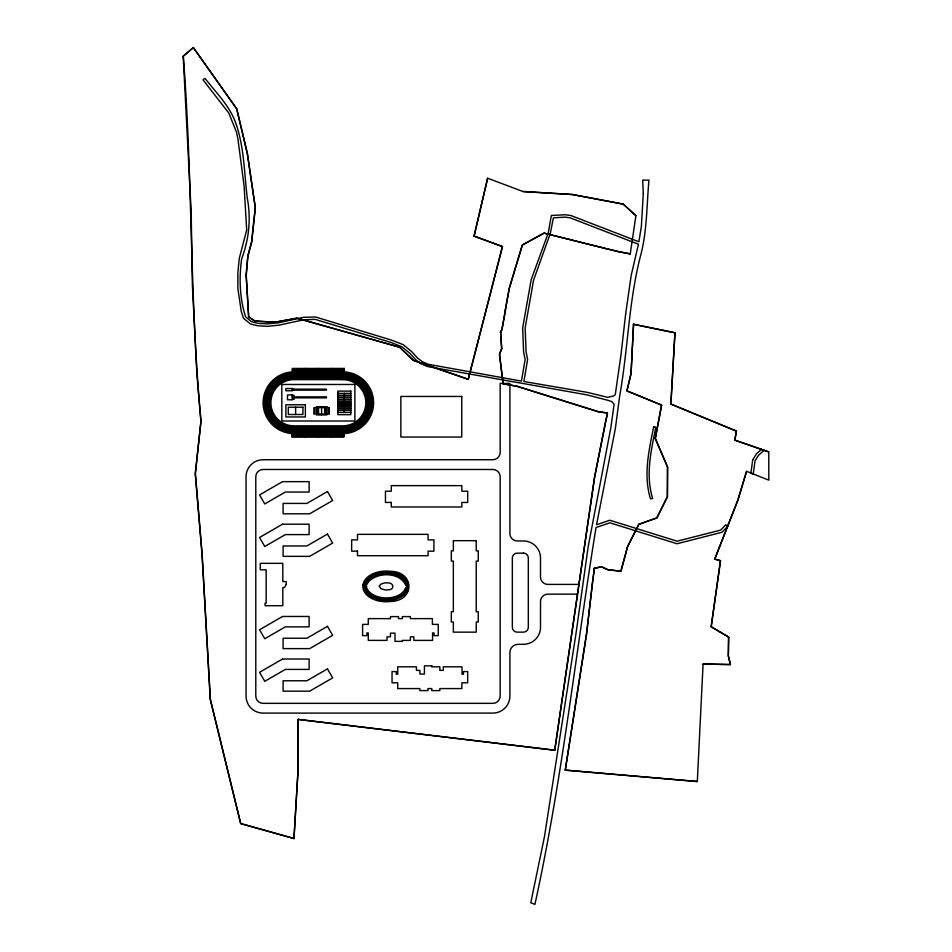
<?xml version="1.0" encoding="UTF-8"?>
<svg xmlns="http://www.w3.org/2000/svg" width="952" height="952" viewBox="0 0 952 952"><rect width="100%" height="100%" fill="white"/><g stroke="black" fill="none" stroke-linecap="round" stroke-linejoin="round"><path stroke-width="1.43" d="M183.141 56.335L183.308 56.275C192.732 177.774 189.567 299.88 200.979 421.224L195.255 473.68L202.038 554.552L210.261 699.423L240.713 823.599L293.99 838.545L297.809 773.762L298.178 719.403L297.869 773.762L293.942 838.593M697.304 781.616L703.088 664.02L730.374 664.603L728.363 655.928L728.625 637.007L728.316 655.952L730.434 664.532L703.04 664.068M366.651 586.135L366.663 586.73M365.687 586.075L366.02 584.207A8.449 8.449 0 0 1 366.52 582.969C374.529 568.273 410.431 572.378 406.147 589.49M655.273 438.455L661.581 405.088L626.94 390.927L631.081 373.47L633.544 324.239L631.033 373.505L626.904 390.855L661.64 405.1L655.333 438.408L667.602 466.98L667.4 496.706L656.809 517.995L638.911 524.231L627.63 546.555L620.835 571.176L608.066 569.796L601.557 566.773L594.346 568.225L593.12 577.983M670.874 404.124L674.956 332.772L670.874 404.124L736.455 431.042L734.801 440.098L768.764 451.855L768.811 480.153L746.63 471.323L737.871 499.967L714.654 559.145L720.533 560.609L711.168 626.785L720.45 560.776M399.673 347.266L297 318.123L274.83 322.181L254.815 321.05L274.842 322.3L296.953 318.289L399.721 347.218L413.406 360.308L468.289 379.253L502.501 246.508L474.013 236.12L487.626 178.226L474.144 236.025M630.355 253.863L617.8 251.506L630.236 253.97L635.912 215.652L623.096 204.025L572.366 194.517L523.183 191.602L487.662 178.226M623.048 204.133L572.354 194.517L523.195 191.483M254.898 321.002L248.615 316.945L246.116 275.176L247.817 256.112L251.614 241.82L255.338 207.631L247.425 153.462L236.739 108.873L193.363 47.612L236.727 108.849L247.246 153.534L255.279 207.667L251.733 241.856L247.889 256.183L246.247 275.188L248.71 316.885L254.862 321.062M565.321 770.156L697.292 781.509L565.369 770.108M594.31 568.392L601.533 566.833L608.102 569.808L621.013 571.152L627.57 546.472L638.875 524.266M586.337 635.519L593.048 577.912L586.384 635.472L565.25 770.204L586.218 635.496M554.659 750.247L298.071 719.391L554.718 750.188L594.643 477.13L607.435 413.001L597.892 411.562M594.298 568.273L593.167 577.935M605.936 419.832L594.536 477.166L554.778 750.14M597.939 411.514L516.984 386.238L503.144 383.846M607.495 412.954L606.055 419.856M503.215 383.775L516.972 386.298L597.868 411.68L607.376 413.049M617.8 251.506L544.056 233.097L522.339 245.021L509.26 288.313L505.357 309.995L509.308 288.266L522.362 245.009L544.127 233.157L606.638 248.817M633.449 324.227L674.897 332.772L633.473 324.299M405.707 587.717C401.042 600.414 375.98 601.319 367.805 590.157M606.686 248.769L617.86 251.459M502.418 246.544L468.194 379.42M714.773 559.062L720.497 560.716M737.99 500.002L746.499 471.407M366.984 584.385L368.127 582.196M468.253 379.372L413.335 360.415L399.638 347.242M734.718 440.145L768.681 451.914M501.609 348.67L499.502 354.275L503.096 383.894L499.491 354.299L501.716 348.718L500.585 332.046L501.668 348.765M714.762 559.193L738.038 499.955M736.36 431.208L734.849 440.05M406.04 589.716C399.757 602.449 370.28 601.39 366.032 588.645A7.366 7.366 0 0 1 365.675 586.408M502.132 329.392L500.585 332.081M728.542 637.102L711.144 626.725L728.685 637.007M368.341 581.91C377.67 571.902 399.661 571.855 405.742 585.266M623.143 203.978L635.912 215.652M183.153 56.275L193.28 47.6L183.212 56.227L191.173 211.677L192.387 285.041L196.826 373.196L200.931 421.284L195.386 473.691L202.157 554.54L210.38 699.411L240.677 823.551L293.954 838.486M638.935 524.362L656.785 517.864M500.419 332.105L501.966 329.392M292.371 369.09L344.338 369.09M292.371 369.733L344.338 369.733M292.371 370.387L344.338 370.387M292.371 389.166L326.476 389.166L326.476 390.13L292.371 390.13M337.841 393.354L350.824 393.354M292.371 395.33L293.99 395.33L293.99 396.472L292.371 396.472M337.841 395.377L350.824 395.377M337.841 395.568L350.824 395.568M292.371 396.877L326.476 396.877L326.476 397.853L292.371 397.853M337.841 397.436L350.824 397.436M337.841 397.627L350.824 397.627M292.371 398.257L293.99 398.257L293.99 399.388L292.371 399.388M337.841 399.578L350.824 399.578M337.841 399.769L350.824 399.769M337.841 401.72L350.824 401.72M337.841 401.911L350.824 401.911M337.841 403.874L350.824 403.874M337.841 404.053L350.824 404.053M337.841 406.016L350.824 406.016M337.841 406.207L350.824 406.207M316.326 407.611L326.881 407.611M337.841 408.158L350.824 408.158M337.841 408.348L350.824 408.348M337.841 410.217L350.824 410.217M337.841 410.407L350.824 410.407M337.841 412.43L350.824 412.43M316.326 414.108L326.881 414.108M291.955 435.1L343.91 435.1M291.955 435.742L343.91 435.742M291.955 436.397L343.91 436.397M578.376 584.409L547.817 584.409A7.307 7.307 0 0 1 540.51 577.102L540.51 558.015A17.053 17.053 0 0 0 523.457 540.962L517.222 540.962A7.307 7.307 0 0 1 509.915 533.655L509.915 383.394L500.169 383.394L500.169 452.426A7.307 7.307 0 0 1 492.862 459.733L263.097 459.733A17.053 17.053 0 0 0 246.044 476.785L246.044 696.043A17.053 17.053 0 0 0 263.097 713.096L492.862 713.096A17.053 17.053 0 0 0 509.915 696.043L509.915 652.441A8.116 8.116 0 0 1 518.031 644.326L523.457 644.326A17.053 17.053 0 0 0 540.51 627.273L540.51 601.45A7.307 7.307 0 0 1 547.817 594.143L576.948 594.143M670.922 404.076L736.42 431.149M655.154 438.432L667.495 467.027L667.4 496.73L656.773 518.031M502.37 246.604L474.096 236.072M367.603 589.812L366.841 587.931M344.422 393.354L344.243 412.43M331.344 368.436L331.344 371.03M330.927 434.445L330.927 437.039M325.453 407.611L325.453 414.108M324.644 407.611L324.644 414.108M321.597 406.802L321.597 414.917M318.551 407.611L318.551 414.108M318.349 368.436L318.349 371.03M317.932 434.445L317.932 437.039M317.742 407.611L317.742 414.108M305.366 368.436L305.366 371.03M304.938 434.445L304.938 437.039M295.62 407.206L295.62 414.513M293.99 389.166L293.99 390.13M293.99 396.877L293.99 397.853M364.699 586.384L364.699 586.408A8.342 8.342 0 0 0 365.092 588.907C372.577 603.663 398.721 603.627 407.087 589.764A8.485 8.485 0 0 0 407.325 583.576C404.172 571.938 376.29 568.951 367.055 580.387A12.65 12.65 0 0 0 366.782 580.732L366.306 581.398A10.972 10.972 0 0 0 365.889 582.088L365.747 582.338A9.913 9.913 0 0 0 365.413 583.04L365.128 583.814A8.401 8.401 0 0 0 364.699 586.135L364.699 586.313M363.723 586.349C367.758 604.687 398.138 605.329 407.575 590.99C413.882 567.392 366.353 565.548 363.723 586.349M643.302 193.601L641.351 226.576L638.875 241.784L570.76 215.485L565.214 214.759L551.339 215.485L548.257 232.942L531.204 279.59L522.672 327.881L523.6 352.038L525.135 359.535L521.446 381.109L428.15 364.259L422.188 361.582L417.559 358.095L411.704 351.621L403.184 344.636L391.153 340.007L315.54 316.992L303.51 317.302L278.757 322.752L267.143 323.882L257.385 323.263L251.423 321.621L245.568 316.79C239.618 298.178 238.976 278.115 241.665 258.837C248.96 239.297 251.161 218.984 247.306 198.325C244.105 172.467 244.295 145.323 234.882 120.749C228.397 104.506 215.485 91.963 204.977 78.314L203.026 79.861L228.813 113.038L236.524 132.257L237.964 139.242L244.129 186.306L246.699 229.968L239.297 258.325L237.857 272.605L237.857 288.432L241.249 311.34L243.51 318.23L250.293 323.882L256.969 325.632L267.143 326.346L279.162 325.108L303.926 319.765L315.124 319.36L390.439 342.268L401.946 346.79L409.955 353.37L415.917 359.939L420.951 363.747L427.424 366.52L586.991 394.878L608.364 400.423L611.862 401.661L614.123 404.326L610.827 427.757L588.229 546.424L576.103 632.842L544.461 836.689L530.788 902.758L534.905 904.4C562.251 780.045 575.591 653.108 596.035 527.527L609.911 522.803L677.003 543.759L721.997 532.251L727.554 526.492L725.721 524.754L720.664 530.097L677.098 541.188L609.804 520.232L596.547 524.754L615.349 428.578L619.764 395.389C628.046 349.087 628.677 301.522 640.529 255.862C647.17 231.146 646.646 205.442 648.955 180.13L642.683 180.13L643.302 193.601M362.843 585.04C362.022 595.155 373.386 600.641 381.978 601.497A35.76 35.76 0 0 0 390.522 601.497C415.024 601.212 415.024 571.605 390.522 571.319A35.76 35.76 0 0 0 381.978 571.319C374.065 572.283 364.497 576.353 362.843 585.04M379.277 586.099L380.812 588.645L384.977 589.895A13.59 13.59 0 0 0 388.178 589.823C394.997 590.085 393.83 582.112 387.523 582.922A13.59 13.59 0 0 0 384.322 583.005L380.812 584.183L379.277 586.099M625.631 314.112L620.894 355.632L615.254 394.771L613.504 396.008L607.745 397.341L587.503 392.414L523.909 381.526L527.61 359.535L526.063 351.728L525.135 327.988L533.56 280.209L550.315 233.359L553.398 217.841L565.107 217.127L570.141 217.841L638.447 244.236L631.176 275.485L625.631 314.112M752.723 459.816L750.878 473.168L753.234 474.096L755.091 460.637L758.577 455.187L764.123 450.355L761.457 449.439L756.626 453.545L752.723 459.816M505.405 309.947L501.966 329.416L505.524 309.971M653.679 426.829C648.931 450.463 643.183 475.048 650.49 498.86L652.644 498.443C645.373 474.917 651.085 450.593 655.833 427.246L653.679 426.829M286.219 584.421L284.505 587.539L282.803 587.539L282.803 605.71L265.108 605.71L265.108 603.116L266.155 603.116L266.155 569.808L260.277 569.808L260.277 563.334L282.803 563.334L282.803 581.565L286.219 581.565L286.219 584.421M282.554 481.652L259.551 494.933L264.751 503.941L285.338 492.053L309.114 492.053L309.114 481.652L282.554 481.652M327.464 491.529L306.877 503.418L283.101 503.418L283.101 513.806L309.662 513.806L332.664 500.526L327.464 491.529M282.554 524.195L259.551 537.475L264.751 546.484L285.338 534.596L309.114 534.596L309.114 524.195L282.554 524.195M327.464 534.072L306.877 545.96L283.101 545.96L283.101 556.349L309.662 556.349L332.664 543.068L327.464 534.072M282.554 616.479L259.551 629.76L264.751 638.756L285.338 626.868L309.114 626.868L309.114 616.479L282.554 616.479M327.464 626.345L306.877 638.233L283.101 638.233L283.101 648.621L309.662 648.621L332.664 635.341L327.464 626.345M282.554 659.022L259.551 672.302L264.751 681.299L285.338 669.411L309.114 669.411L309.114 659.022L282.554 659.022M327.464 668.887L306.877 680.775L283.101 680.775L283.101 691.176L309.662 691.176L332.664 677.883L327.464 668.887M391.296 502.406L385.453 502.442L385.453 491.208L391.296 491.208L391.296 485.639L461.851 485.639L461.851 491.208L467.694 491.208L467.694 502.442L461.851 502.442L461.851 506.988L391.296 506.988L391.296 502.406M357.5 551.125L351.657 551.16L351.657 539.915L357.5 539.915L357.5 534.346L428.055 534.346L428.055 539.915L433.91 539.915L433.91 551.16L428.055 551.16L428.055 555.706L357.5 555.706L357.5 551.125M344.338 368.436L292.371 368.436L292.371 371.03L344.338 371.03L344.338 368.436M342.708 371.851L293.99 371.851A30.892 30.892 0 0 0 263.097 402.744A30.892 30.892 0 0 0 293.99 433.636L342.708 433.636A30.892 30.892 0 0 0 373.6 402.744A30.892 30.892 0 0 0 342.708 371.851M342.708 372.815L293.99 372.815A29.917 29.917 0 0 0 264.073 402.744A29.917 29.917 0 0 0 293.99 432.66L342.708 432.66A29.917 29.917 0 0 0 372.625 402.744A29.917 29.917 0 0 0 342.708 372.815M342.708 373.791L293.99 373.791A28.941 28.941 0 0 0 265.049 402.744A28.941 28.941 0 0 0 293.99 431.684L342.708 431.684A28.941 28.941 0 0 0 371.649 402.744A28.941 28.941 0 0 0 342.708 373.791M342.708 374.767L293.99 374.767A27.965 27.965 0 0 0 266.024 402.744A27.965 27.965 0 0 0 293.99 430.709L342.708 430.709A27.965 27.965 0 0 0 370.685 402.744A27.965 27.965 0 0 0 342.708 374.767M342.708 375.743L293.99 375.743A27.001 27.001 0 0 0 267 402.744A27.001 27.001 0 0 0 293.99 429.733L342.708 429.733A27.001 27.001 0 0 0 369.709 402.744A27.001 27.001 0 0 0 342.708 375.743M342.708 376.718L293.99 376.718A26.025 26.025 0 0 0 267.976 402.744A26.025 26.025 0 0 0 293.99 428.757L342.708 428.757A26.025 26.025 0 0 0 368.733 402.744A26.025 26.025 0 0 0 342.708 376.718M342.708 377.694L293.99 377.694A25.049 25.049 0 0 0 268.952 402.744A25.049 25.049 0 0 0 293.99 427.781L342.708 427.781A25.049 25.049 0 0 0 367.758 402.744A25.049 25.049 0 0 0 342.708 377.694M342.708 378.67L293.99 378.67A24.074 24.074 0 0 0 269.928 402.744A24.074 24.074 0 0 0 293.99 426.817L342.708 426.817A24.074 24.074 0 0 0 366.782 402.744A24.074 24.074 0 0 0 342.708 378.67M342.708 379.646L293.99 379.646A23.098 23.098 0 0 0 270.892 402.744A23.098 23.098 0 0 0 293.99 425.841L342.708 425.841A23.098 23.098 0 0 0 365.806 402.744A23.098 23.098 0 0 0 342.708 379.646M354.894 384.477L281.816 384.477L281.816 421.01L354.894 421.01L354.894 384.477M292.371 388.535L285.874 388.535L285.874 390.76L292.371 390.76L292.371 388.535M350.824 391.117L337.841 391.117L337.841 414.667L350.824 414.667L350.824 391.117M292.371 394.925L287.504 394.925L287.504 399.792L292.371 399.792L292.371 394.925M461.756 396.448L400.863 396.448L400.863 437.039L461.756 437.039L461.756 396.448M305.366 404.767L285.874 404.767L285.874 416.952L305.366 416.952L305.366 404.767M326.881 406.802L316.326 406.802L316.326 414.917L326.881 414.917L326.881 406.802M302.926 407.206L288.313 407.206L288.313 414.513L302.926 414.513L302.926 407.206M314.695 407.611L313.886 407.611L313.886 414.108L314.695 414.108L314.695 407.611M329.309 407.611L328.5 407.611L328.5 414.108L329.309 414.108L329.309 407.611M343.91 434.445L291.955 434.445L291.955 437.039L343.91 437.039L343.91 434.445M492.862 469.479L263.097 469.479A7.307 7.307 0 0 0 255.79 476.785L255.79 696.043A7.307 7.307 0 0 0 263.097 703.349L492.862 703.349A7.307 7.307 0 0 0 500.169 696.043L500.169 476.785A7.307 7.307 0 0 0 492.862 469.479M476.238 540.677L453.342 540.677L453.342 550.851L451.308 550.851L451.308 561.085L453.342 561.085L453.342 611.743L451.308 611.743L451.308 621.977L453.342 621.977L453.342 632.14L476.238 632.14L476.238 621.977L478.261 621.977L478.261 611.743L476.238 611.743L476.238 561.085L478.261 561.085L478.261 550.851L476.238 550.851L476.238 540.677M523.457 553.148L517.222 553.148A4.867 4.867 0 0 0 512.343 558.015L512.343 627.273A4.867 4.867 0 0 0 517.222 632.14L523.457 632.14A4.867 4.867 0 0 0 528.324 627.273L528.324 558.015A4.867 4.867 0 0 0 523.457 553.148M398.495 616.598L390.451 616.598L390.451 618.621L368.281 618.621L368.281 624.393L362.605 624.393L362.605 635.638L366.829 635.638L366.829 632.949L368.281 632.949L368.281 640.387L387 640.387L387 636.817L390.451 636.817L390.451 633.151L394.985 633.151L394.985 641.362L402.363 641.362L402.363 640.387L410.395 640.387L410.395 636.817L413.846 636.817L413.846 640.387L432.565 640.387L432.565 632.949L434.029 632.949L434.029 635.638L438.253 635.638L438.253 624.393L432.398 624.393L432.398 618.621L410.395 618.621L410.395 616.598L402.363 616.598L402.363 618.621L398.495 618.621L398.495 616.598M431.803 665.841L424.437 665.841L424.437 674.04L419.892 674.04L419.892 670.386L416.44 670.386L416.44 666.817L397.734 666.817L397.734 674.242L396.27 674.242L396.27 671.565L392.045 671.565L392.045 682.798L397.734 682.798L397.734 688.57L419.892 688.57L419.892 690.605L427.936 690.605L427.936 688.57L431.803 688.57L431.803 690.605L439.848 690.605L439.848 688.57L461.851 688.57L461.851 682.798L467.694 682.798L467.694 671.565L463.469 671.565L463.469 674.242L462.006 674.242L462.006 666.817L443.299 666.817L443.299 670.386L439.848 670.386L439.848 666.817L431.803 666.817L431.803 665.841"/></g></svg>
